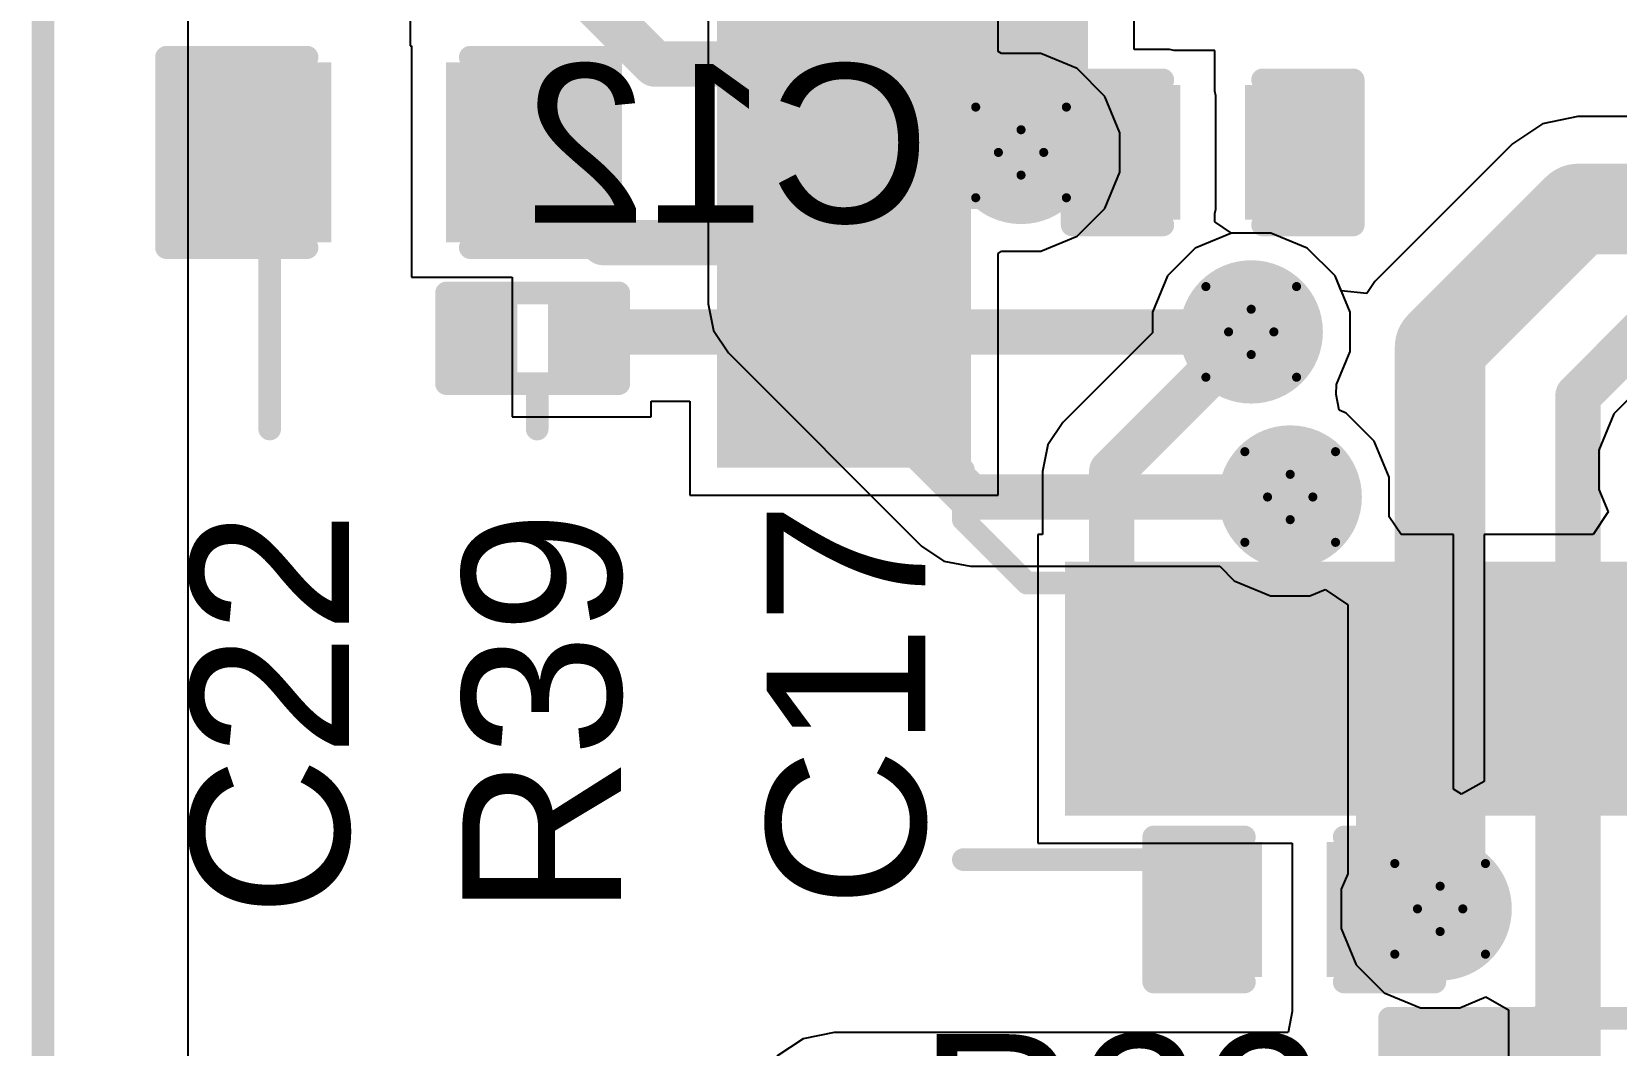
# Model space of a CAD drawing. Header units: inches. Extents: x -0.8 to 12, y -0.1 to 3.7.
# Drawn here: x -0.0025 to 0.347, y 0.318 to 0.5416 of the extents above; entities that cross this region are included whole.
import ezdxf

# ---------------------------------------------------------------- set-up
doc = ezdxf.new("R2010")
doc.units = ezdxf.units.IN
doc.header["$MEASUREMENT"] = 0
for name, color, linetype in [('Board Outline', 216, 'Continuous'), ('Bottom Layer', 5, 'Continuous'), ('Bottom Overlay', 54, 'Continuous'), ('Bottom Paste', 16, 'Continuous'), ('Bottom Solder', 6, 'Continuous'), ('Drill Drawing', 1, 'Continuous'), ('Top Layer', 1, 'Continuous'), ('Top Overlay', 2, 'Continuous'), ('Top Paste', 8, 'Continuous'), ('Top Solder', 216, 'Continuous'), ('Via Holes', 16, 'Continuous')]:
    doc.layers.add(name, color=color, linetype=linetype)
doc.styles.add('Arial', font='', dxfattribs={"height": 0.2})
doc.styles.get('Arial').set_extended_font_data('Arial')

# ---------------------------------------------------------------- blocks, each defined once
blk = doc.blocks.new('48_LQFP__7X7___9')
at = {"layer": 'Top Layer'}
for points in [[(0.19134, -0.00354), (0.19134, -0.01614), (0.14331, -0.01614), (0.14331, -0.00354)], [(0.19134, -0.02323), (0.19134, -0.03583), (0.14331, -0.03583), (0.14331, -0.02323)], [(0.19134, -0.04291), (0.19134, -0.05551), (0.14331, -0.05551), (0.14331, -0.04291)], [(0.19134, -0.0626), (0.19134, -0.0752), (0.14331, -0.0752), (0.14331, -0.0626)], [(0.19134, -0.08228), (0.19134, -0.09488), (0.14331, -0.09488), (0.14331, -0.08228)], [(0.19134, -0.10197), (0.19134, -0.11457), (0.14331, -0.11457), (0.14331, -0.10197)], [(0.03583, -0.14331), (0.03583, -0.19134), (0.02323, -0.19134), (0.02323, -0.14331)], [(0.05551, -0.14331), (0.05551, -0.19134), (0.04291, -0.19134), (0.04291, -0.14331)], [(0.0752, -0.14331), (0.0752, -0.19134), (0.0626, -0.19134), (0.0626, -0.14331)], [(0.09488, -0.14331), (0.09488, -0.19134), (0.08228, -0.19134), (0.08228, -0.14331)], [(0.11457, -0.14331), (0.11457, -0.19134), (0.10197, -0.19134), (0.10197, -0.14331)]]:
    blk.add_hatch(color=1, dxfattribs=at).paths.add_polyline_path(points)
at = {"layer": 'Top Paste'}
for points in [[(0.19134, -0.00354), (0.19134, -0.01614), (0.14331, -0.01614), (0.14331, -0.00354)], [(0.19134, -0.02323), (0.19134, -0.03583), (0.14331, -0.03583), (0.14331, -0.02323)], [(0.19134, -0.04291), (0.19134, -0.05551), (0.14331, -0.05551), (0.14331, -0.04291)], [(0.19134, -0.0626), (0.19134, -0.0752), (0.14331, -0.0752), (0.14331, -0.0626)], [(0.19134, -0.08228), (0.19134, -0.09488), (0.14331, -0.09488), (0.14331, -0.08228)], [(0.19134, -0.10197), (0.19134, -0.11457), (0.14331, -0.11457), (0.14331, -0.10197)], [(0.03583, -0.14331), (0.03583, -0.19134), (0.02323, -0.19134), (0.02323, -0.14331)], [(0.05551, -0.14331), (0.05551, -0.19134), (0.04291, -0.19134), (0.04291, -0.14331)], [(0.0752, -0.14331), (0.0752, -0.19134), (0.0626, -0.19134), (0.0626, -0.14331)], [(0.09488, -0.14331), (0.09488, -0.19134), (0.08228, -0.19134), (0.08228, -0.14331)], [(0.11457, -0.14331), (0.11457, -0.19134), (0.10197, -0.19134), (0.10197, -0.14331)]]:
    blk.add_hatch(color=8, dxfattribs=at).paths.add_polyline_path(points)
at = {"layer": 'Top Solder'}
for points in [[(0.19534, 0.02014), (0.19534, -0.00046), (0.13931, -0.00046), (0.13931, 0.02014)], [(0.19534, 0.00046), (0.19534, -0.02014), (0.13931, -0.02014), (0.13931, 0.00046)], [(0.19534, -0.01923), (0.19534, -0.03983), (0.13931, -0.03983), (0.13931, -0.01923)], [(0.19534, -0.03891), (0.19534, -0.05951), (0.13931, -0.05951), (0.13931, -0.03891)], [(0.19534, -0.0586), (0.19534, -0.0792), (0.13931, -0.0792), (0.13931, -0.0586)], [(0.19534, -0.07828), (0.19534, -0.09888), (0.13931, -0.09888), (0.13931, -0.07828)], [(0.19534, -0.09797), (0.19534, -0.11857), (0.13931, -0.11857), (0.13931, -0.09797)], [(0.03983, -0.13931), (0.03983, -0.19534), (0.01923, -0.19534), (0.01923, -0.13931)], [(0.05951, -0.13931), (0.05951, -0.19534), (0.03891, -0.19534), (0.03891, -0.13931)], [(0.0792, -0.13931), (0.0792, -0.19534), (0.0586, -0.19534), (0.0586, -0.13931)], [(0.09888, -0.13931), (0.09888, -0.19534), (0.07828, -0.19534), (0.07828, -0.13931)], [(0.11857, -0.13931), (0.11857, -0.19534), (0.09797, -0.19534), (0.09797, -0.13931)]]:
    blk.add_hatch(color=216, dxfattribs=at).paths.add_polyline_path(points)
at = {"layer": 'Top Overlay'}
for points in [[(0.144, -0.127, 0.005, 0.005, 0), (0.144, -0.119, 0.005, 0.005, 0)], [(0.13, -0.141, 0.005, 0.005, 0), (0.144, -0.127, 0.005, 0.005, 0)], [(0.13, -0.141, 0.005, 0.005, 0), (0.119, -0.141, 0.005, 0.005, 0)]]:
    blk.add_lwpolyline(points, format="xyseb", dxfattribs=at)
for points in [[(0.14275, -0.119, 0.0025, 0.0025, 1), (0.14525, -0.119, 0.0025, 0.0025, 1)], [(0.14275, -0.127, 0.0025, 0.0025, 1), (0.14525, -0.127, 0.0025, 0.0025, 1)], [(0.14275, -0.127, 0.0025, 0.0025, 1), (0.14525, -0.127, 0.0025, 0.0025, 1)], [(0.11775, -0.141, 0.0025, 0.0025, 1), (0.12025, -0.141, 0.0025, 0.0025, 1)], [(0.12875, -0.141, 0.0025, 0.0025, 1), (0.13125, -0.141, 0.0025, 0.0025, 1)], [(0.12875, -0.141, 0.0025, 0.0025, 1), (0.13125, -0.141, 0.0025, 0.0025, 1)]]:
    blk.add_lwpolyline(points, format="xyseb", close=True, dxfattribs=at)
blk = doc.blocks.new('RES_0201_21')
at = {"layer": 'Top Layer'}
for points in [[(-0.01614, 0.00728), (-0.00551, 0.00728), (-0.00551, -0.00728), (-0.01614, -0.00728)], [(0.00551, 0.00728), (0.01614, 0.00728), (0.01614, -0.00728), (0.00551, -0.00728)]]:
    blk.add_hatch(color=1, dxfattribs=at).paths.add_polyline_path(points)
at = {"layer": 'Top Paste'}
for points in [[(-0.01614, 0.00728), (-0.00551, 0.00728), (-0.00551, -0.00728), (-0.01614, -0.00728)], [(0.00551, 0.00728), (0.01614, 0.00728), (0.01614, -0.00728), (0.00551, -0.00728)]]:
    blk.add_hatch(color=8, dxfattribs=at).paths.add_polyline_path(points)
at = {"layer": 'Top Solder'}
for points in [[(-0.01831, 0.00945), (-0.00335, 0.00945), (-0.00335, -0.00945), (-0.01831, -0.00945)], [(0.00335, 0.00945), (0.01831, 0.00945), (0.01831, -0.00945), (0.00335, -0.00945)]]:
    blk.add_hatch(color=216, dxfattribs=at).paths.add_polyline_path(points)
at = {"layer": 'Top Overlay'}
for points in [[(0.019, 0.01, 0.005, 0.005, 0), (-0.019, 0.01, 0.005, 0.005, 0)], [(-0.019, 0.01, 0.005, 0.005, 0), (-0.019, -0.01, 0.005, 0.005, 0)], [(0.019, 0.01, 0.005, 0.005, 0), (0.019, -0.01, 0.005, 0.005, 0)], [(0.019, -0.01, 0.005, 0.005, 0), (-0.019, -0.01, 0.005, 0.005, 0)]]:
    blk.add_lwpolyline(points, format="xyseb", dxfattribs=at)
for points in [[(-0.02025, 0.01, 0.0025, 0.0025, 1), (-0.01775, 0.01, 0.0025, 0.0025, 1)], [(-0.02025, 0.01, 0.0025, 0.0025, 1), (-0.01775, 0.01, 0.0025, 0.0025, 1)], [(0.01775, 0.01, 0.0025, 0.0025, 1), (0.02025, 0.01, 0.0025, 0.0025, 1)], [(0.01775, 0.01, 0.0025, 0.0025, 1), (0.02025, 0.01, 0.0025, 0.0025, 1)], [(-0.02025, -0.01, 0.0025, 0.0025, 1), (-0.01775, -0.01, 0.0025, 0.0025, 1)], [(-0.02025, -0.01, 0.0025, 0.0025, 1), (-0.01775, -0.01, 0.0025, 0.0025, 1)], [(0.01775, -0.01, 0.0025, 0.0025, 1), (0.02025, -0.01, 0.0025, 0.0025, 1)], [(0.01775, -0.01, 0.0025, 0.0025, 1), (0.02025, -0.01, 0.0025, 0.0025, 1)]]:
    blk.add_lwpolyline(points, format="xyseb", close=True, dxfattribs=at)
blk = doc.blocks.new('RES_0603_25')
at = {"layer": 'Top Layer'}
for points in [[(-0.015, 0.0175), (-0.015, -0.0175), (-0.045, -0.0175), (-0.045, 0.0175)], [(0.045, 0.0175), (0.045, -0.0175), (0.015, -0.0175), (0.015, 0.0175)]]:
    blk.add_hatch(color=1, dxfattribs=at).paths.add_polyline_path(points)
at = {"layer": 'Top Paste'}
for points in [[(-0.015, 0.0175), (-0.015, -0.0175), (-0.045, -0.0175), (-0.045, 0.0175)], [(0.045, 0.0175), (0.045, -0.0175), (0.015, -0.0175), (0.015, 0.0175)]]:
    blk.add_hatch(color=8, dxfattribs=at).paths.add_polyline_path(points)
at = {"layer": 'Top Solder'}
for points in [[(-0.011, 0.0215), (-0.011, -0.0215), (-0.049, -0.0215), (-0.049, 0.0215)], [(0.049, 0.0215), (0.049, -0.0215), (0.011, -0.0215), (0.011, 0.0215)]]:
    blk.add_hatch(color=216, dxfattribs=at).paths.add_polyline_path(points)
at = {"layer": 'Top Overlay'}
for points in [[(-0.048, 0.021, 0.005, 0.005, 0), (0.048, 0.021, 0.005, 0.005, 0)], [(-0.048, -0.021, 0.005, 0.005, 0), (-0.048, 0.021, 0.005, 0.005, 0)], [(0.048, -0.021, 0.005, 0.005, 0), (0.048, 0.021, 0.005, 0.005, 0)], [(-0.048, -0.021, 0.005, 0.005, 0), (0.048, -0.021, 0.005, 0.005, 0)]]:
    blk.add_lwpolyline(points, format="xyseb", dxfattribs=at)
for points in [[(-0.04925, 0.021, 0.0025, 0.0025, 1), (-0.04675, 0.021, 0.0025, 0.0025, 1)], [(-0.04925, 0.021, 0.0025, 0.0025, 1), (-0.04675, 0.021, 0.0025, 0.0025, 1)], [(0.04675, 0.021, 0.0025, 0.0025, 1), (0.04925, 0.021, 0.0025, 0.0025, 1)], [(0.04675, 0.021, 0.0025, 0.0025, 1), (0.04925, 0.021, 0.0025, 0.0025, 1)], [(-0.04925, -0.021, 0.0025, 0.0025, 1), (-0.04675, -0.021, 0.0025, 0.0025, 1)], [(-0.04925, -0.021, 0.0025, 0.0025, 1), (-0.04675, -0.021, 0.0025, 0.0025, 1)], [(0.04675, -0.021, 0.0025, 0.0025, 1), (0.04925, -0.021, 0.0025, 0.0025, 1)], [(0.04675, -0.021, 0.0025, 0.0025, 1), (0.04925, -0.021, 0.0025, 0.0025, 1)]]:
    blk.add_lwpolyline(points, format="xyseb", close=True, dxfattribs=at)
blk = doc.blocks.new('CAP_0603_63')
at = {"layer": 'Top Layer'}
for points in [[(-0.015, 0.0175), (-0.015, -0.0175), (-0.045, -0.0175), (-0.045, 0.0175)], [(0.045, 0.0175), (0.045, -0.0175), (0.015, -0.0175), (0.015, 0.0175)]]:
    blk.add_hatch(color=1, dxfattribs=at).paths.add_polyline_path(points)
at = {"layer": 'Top Paste'}
for points in [[(-0.015, 0.0175), (-0.015, -0.0175), (-0.045, -0.0175), (-0.045, 0.0175)], [(0.045, 0.0175), (0.045, -0.0175), (0.015, -0.0175), (0.015, 0.0175)]]:
    blk.add_hatch(color=8, dxfattribs=at).paths.add_polyline_path(points)
at = {"layer": 'Top Solder'}
for points in [[(-0.01264, 0.01986), (-0.01264, -0.01986), (-0.04736, -0.01986), (-0.04736, 0.01986)], [(0.04736, 0.01986), (0.04736, -0.01986), (0.01264, -0.01986), (0.01264, 0.01986)]]:
    blk.add_hatch(color=216, dxfattribs=at).paths.add_polyline_path(points)
at = {"layer": 'Top Overlay'}
for points in [[(-0.049, -0.021, 0.005, 0.005, 0), (-0.049, 0.021, 0.005, 0.005, 0)], [(-0.049, 0.021, 0.005, 0.005, 0), (-0.018, 0.021, 0.005, 0.005, 0)], [(0.018, 0.021, 0.005, 0.005, 0), (0.049, 0.021, 0.005, 0.005, 0)], [(0.049, -0.021, 0.005, 0.005, 0), (0.049, 0.021, 0.005, 0.005, 0)], [(-0.049, -0.021, 0.005, 0.005, 0), (-0.018, -0.021, 0.005, 0.005, 0)], [(0.018, -0.021, 0.005, 0.005, 0), (0.049, -0.021, 0.005, 0.005, 0)]]:
    blk.add_lwpolyline(points, format="xyseb", dxfattribs=at)
for points in [[(-0.05025, 0.021, 0.0025, 0.0025, 1), (-0.04775, 0.021, 0.0025, 0.0025, 1)], [(-0.05025, 0.021, 0.0025, 0.0025, 1), (-0.04775, 0.021, 0.0025, 0.0025, 1)], [(-0.01925, 0.021, 0.0025, 0.0025, 1), (-0.01675, 0.021, 0.0025, 0.0025, 1)], [(0.01675, 0.021, 0.0025, 0.0025, 1), (0.01925, 0.021, 0.0025, 0.0025, 1)], [(0.04775, 0.021, 0.0025, 0.0025, 1), (0.05025, 0.021, 0.0025, 0.0025, 1)], [(0.04775, 0.021, 0.0025, 0.0025, 1), (0.05025, 0.021, 0.0025, 0.0025, 1)], [(-0.05025, -0.021, 0.0025, 0.0025, 1), (-0.04775, -0.021, 0.0025, 0.0025, 1)], [(-0.05025, -0.021, 0.0025, 0.0025, 1), (-0.04775, -0.021, 0.0025, 0.0025, 1)], [(-0.01925, -0.021, 0.0025, 0.0025, 1), (-0.01675, -0.021, 0.0025, 0.0025, 1)], [(0.01675, -0.021, 0.0025, 0.0025, 1), (0.01925, -0.021, 0.0025, 0.0025, 1)], [(0.04775, -0.021, 0.0025, 0.0025, 1), (0.05025, -0.021, 0.0025, 0.0025, 1)], [(0.04775, -0.021, 0.0025, 0.0025, 1), (0.05025, -0.021, 0.0025, 0.0025, 1)]]:
    blk.add_lwpolyline(points, format="xyseb", close=True, dxfattribs=at)
blk = doc.blocks.new('CAP_0402_67')
at = {"layer": 'Top Layer'}
for points in [[(-0.0275, -0.0125), (-0.0275, 0.0125), (-0.0095, 0.0125), (-0.0095, -0.0125)], [(0.0095, -0.0125), (0.0095, 0.0125), (0.0275, 0.0125), (0.0275, -0.0125)]]:
    blk.add_hatch(color=1, dxfattribs=at).paths.add_polyline_path(points)
at = {"layer": 'Top Paste'}
for points in [[(-0.0275, -0.0125), (-0.0275, 0.0125), (-0.0095, 0.0125), (-0.0095, -0.0125)], [(0.0095, -0.0125), (0.0095, 0.0125), (0.0275, 0.0125), (0.0275, -0.0125)]]:
    blk.add_hatch(color=8, dxfattribs=at).paths.add_polyline_path(points)
at = {"layer": 'Top Solder'}
for points in [[(-0.02986, -0.01486), (-0.02986, 0.01486), (-0.00714, 0.01486), (-0.00714, -0.01486)], [(0.00714, -0.01486), (0.00714, 0.01486), (0.02986, 0.01486), (0.02986, -0.01486)]]:
    blk.add_hatch(color=216, dxfattribs=at).paths.add_polyline_path(points)
at = {"layer": 'Top Overlay'}
for points in [[(-0.031, 0.016, 0.005, 0.005, 0), (-0.011, 0.016, 0.005, 0.005, 0)], [(-0.031, -0.016, 0.005, 0.005, 0), (-0.031, 0.016, 0.005, 0.005, 0)], [(0.011, 0.016, 0.005, 0.005, 0), (0.031, 0.016, 0.005, 0.005, 0)], [(0.031, -0.016, 0.005, 0.005, 0), (0.031, 0.016, 0.005, 0.005, 0)], [(-0.031, -0.016, 0.005, 0.005, 0), (-0.011, -0.016, 0.005, 0.005, 0)], [(0.011, -0.016, 0.005, 0.005, 0), (0.031, -0.016, 0.005, 0.005, 0)]]:
    blk.add_lwpolyline(points, format="xyseb", dxfattribs=at)
for points in [[(-0.03225, 0.016, 0.0025, 0.0025, 1), (-0.02975, 0.016, 0.0025, 0.0025, 1)], [(-0.03225, 0.016, 0.0025, 0.0025, 1), (-0.02975, 0.016, 0.0025, 0.0025, 1)], [(-0.01225, 0.016, 0.0025, 0.0025, 1), (-0.00975, 0.016, 0.0025, 0.0025, 1)], [(0.00975, 0.016, 0.0025, 0.0025, 1), (0.01225, 0.016, 0.0025, 0.0025, 1)], [(0.02975, 0.016, 0.0025, 0.0025, 1), (0.03225, 0.016, 0.0025, 0.0025, 1)], [(0.02975, 0.016, 0.0025, 0.0025, 1), (0.03225, 0.016, 0.0025, 0.0025, 1)], [(-0.03225, -0.016, 0.0025, 0.0025, 1), (-0.02975, -0.016, 0.0025, 0.0025, 1)], [(-0.03225, -0.016, 0.0025, 0.0025, 1), (-0.02975, -0.016, 0.0025, 0.0025, 1)], [(-0.01225, -0.016, 0.0025, 0.0025, 1), (-0.00975, -0.016, 0.0025, 0.0025, 1)], [(0.00975, -0.016, 0.0025, 0.0025, 1), (0.01225, -0.016, 0.0025, 0.0025, 1)], [(0.02975, -0.016, 0.0025, 0.0025, 1), (0.03225, -0.016, 0.0025, 0.0025, 1)], [(0.02975, -0.016, 0.0025, 0.0025, 1), (0.03225, -0.016, 0.0025, 0.0025, 1)]]:
    blk.add_lwpolyline(points, format="xyseb", close=True, dxfattribs=at)
blk = doc.blocks.new('CAP_0402_B_72')
at = {"layer": 'Bottom Layer'}
for points in [[(-0.0095, 0.0125), (-0.0095, -0.0125), (-0.0275, -0.0125), (-0.0275, 0.0125)], [(0.0275, 0.0125), (0.0275, -0.0125), (0.0095, -0.0125), (0.0095, 0.0125)]]:
    blk.add_hatch(color=5, dxfattribs=at).paths.add_polyline_path(points)
at = {"layer": 'Bottom Paste'}
for points in [[(-0.0095, 0.0125), (-0.0095, -0.0125), (-0.0275, -0.0125), (-0.0275, 0.0125)], [(0.0275, 0.0125), (0.0275, -0.0125), (0.0095, -0.0125), (0.0095, 0.0125)]]:
    blk.add_hatch(color=16, dxfattribs=at).paths.add_polyline_path(points)
at = {"layer": 'Bottom Solder'}
for points in [[(-0.00714, 0.01486), (-0.00714, -0.01486), (-0.02986, -0.01486), (-0.02986, 0.01486)], [(0.02986, 0.01486), (0.02986, -0.01486), (0.00714, -0.01486), (0.00714, 0.01486)]]:
    blk.add_hatch(color=6, dxfattribs=at).paths.add_polyline_path(points)
at = {"layer": 'Bottom Overlay'}
for points in [[(-0.011, 0.016, 0.005, 0.005, 0), (-0.031, 0.016, 0.005, 0.005, 0)], [(-0.031, 0.016, 0.005, 0.005, 0), (-0.031, -0.016, 0.005, 0.005, 0)], [(0.031, 0.016, 0.005, 0.005, 0), (0.011, 0.016, 0.005, 0.005, 0)], [(0.031, 0.016, 0.005, 0.005, 0), (0.031, -0.016, 0.005, 0.005, 0)], [(-0.011, -0.016, 0.005, 0.005, 0), (-0.031, -0.016, 0.005, 0.005, 0)], [(0.031, -0.016, 0.005, 0.005, 0), (0.011, -0.016, 0.005, 0.005, 0)]]:
    blk.add_lwpolyline(points, format="xyseb", dxfattribs=at)
for points in [[(-0.03225, 0.016, 0.0025, 0.0025, 1), (-0.02975, 0.016, 0.0025, 0.0025, 1)], [(-0.03225, 0.016, 0.0025, 0.0025, 1), (-0.02975, 0.016, 0.0025, 0.0025, 1)], [(-0.01225, 0.016, 0.0025, 0.0025, 1), (-0.00975, 0.016, 0.0025, 0.0025, 1)], [(0.00975, 0.016, 0.0025, 0.0025, 1), (0.01225, 0.016, 0.0025, 0.0025, 1)], [(0.02975, 0.016, 0.0025, 0.0025, 1), (0.03225, 0.016, 0.0025, 0.0025, 1)], [(0.02975, 0.016, 0.0025, 0.0025, 1), (0.03225, 0.016, 0.0025, 0.0025, 1)], [(-0.03225, -0.016, 0.0025, 0.0025, 1), (-0.02975, -0.016, 0.0025, 0.0025, 1)], [(-0.03225, -0.016, 0.0025, 0.0025, 1), (-0.02975, -0.016, 0.0025, 0.0025, 1)], [(-0.01225, -0.016, 0.0025, 0.0025, 1), (-0.00975, -0.016, 0.0025, 0.0025, 1)], [(0.00975, -0.016, 0.0025, 0.0025, 1), (0.01225, -0.016, 0.0025, 0.0025, 1)], [(0.02975, -0.016, 0.0025, 0.0025, 1), (0.03225, -0.016, 0.0025, 0.0025, 1)], [(0.02975, -0.016, 0.0025, 0.0025, 1), (0.03225, -0.016, 0.0025, 0.0025, 1)]]:
    blk.add_lwpolyline(points, format="xyseb", close=True, dxfattribs=at)

msp = doc.modelspace()

# ---------------------------------------------------------------- hatches: boundary and pattern name
at = {"layer": 'Bottom Layer'}
for points in [[(0.204, 0.50251), (0.2305, 0.50251), (0.2305, 0.702), (0.204, 0.702)], [(0.204, 0.50251), (0.2485, 0.50251), (0.2485, 0.52751), (0.204, 0.52751)], [(0.21573, 0.50251), (0.2485, 0.50251), (0.2485, 0.52751), (0.21573, 0.52751)]]:
    msp.add_hatch(color=5, dxfattribs=at).paths.add_polyline_path(points)
h = msp.add_hatch(color=5, dxfattribs=at)
edge = h.paths.add_edge_path()
edge.add_arc((0.21573, 0.51501), 0.01181, 0, 360)
h = msp.add_hatch(color=5, dxfattribs=at)
edge = h.paths.add_edge_path()
edge.add_arc((0.2665, 0.47542), 0.01181, 0, 360)
h = msp.add_hatch(color=5, dxfattribs=at)
edge = h.paths.add_edge_path()
edge.add_arc((0.2751, 0.439), 0.01181, 0, 360)
h = msp.add_hatch(color=5, dxfattribs=at)
edge = h.paths.add_edge_path()
edge.add_arc((0.30817, 0.34815), 0.01181, 0, 360)
at = {"layer": 'Bottom Solder'}
h = msp.add_hatch(color=6, dxfattribs=at)
edge = h.paths.add_edge_path()
edge.add_arc((0.21573, 0.51501), 0.01581, 0, 360)
h = msp.add_hatch(color=6, dxfattribs=at)
edge = h.paths.add_edge_path()
edge.add_arc((0.2665, 0.47542), 0.01581, 0, 360)
h = msp.add_hatch(color=6, dxfattribs=at)
edge = h.paths.add_edge_path()
edge.add_arc((0.2751, 0.439), 0.01581, 0, 360)
h = msp.add_hatch(color=6, dxfattribs=at)
edge = h.paths.add_edge_path()
edge.add_arc((0.30817, 0.34815), 0.01581, 0, 360)
at = {"layer": 'Top Layer'}
h = msp.add_hatch(color=1, dxfattribs=at)
edge = h.paths.add_edge_path()
edge.add_arc((0.21573, 0.51501), 0.01181, 0, 360)
h = msp.add_hatch(color=1, dxfattribs=at)
edge = h.paths.add_edge_path()
edge.add_arc((0.2665, 0.47542), 0.01181, 0, 360)
h = msp.add_hatch(color=1, dxfattribs=at)
edge = h.paths.add_edge_path()
edge.add_arc((0.2751, 0.439), 0.01181, 0, 360)
h = msp.add_hatch(color=1, dxfattribs=at)
edge = h.paths.add_edge_path()
edge.add_arc((0.30817, 0.34815), 0.01181, 0, 360)
at = {"layer": 'Top Solder'}
h = msp.add_hatch(color=216, dxfattribs=at)
edge = h.paths.add_edge_path()
edge.add_arc((0.21573, 0.51501), 0.01581, 0, 360)
h = msp.add_hatch(color=216, dxfattribs=at)
edge = h.paths.add_edge_path()
edge.add_arc((0.2665, 0.47542), 0.01581, 0, 360)
h = msp.add_hatch(color=216, dxfattribs=at)
edge = h.paths.add_edge_path()
edge.add_arc((0.2751, 0.439), 0.01581, 0, 360)
h = msp.add_hatch(color=216, dxfattribs=at)
edge = h.paths.add_edge_path()
edge.add_arc((0.30817, 0.34815), 0.01581, 0, 360)
at = {"layer": 'Via Holes'}
h = msp.add_hatch(color=7, dxfattribs=at)
edge = h.paths.add_edge_path()
edge.add_arc((0.21573, 0.51501), 0.00591, 0, 360)
h = msp.add_hatch(color=7, dxfattribs=at)
edge = h.paths.add_edge_path()
edge.add_arc((0.2665, 0.47542), 0.00591, 0, 360)
h = msp.add_hatch(color=7, dxfattribs=at)
edge = h.paths.add_edge_path()
edge.add_arc((0.2751, 0.439), 0.00591, 0, 360)
h = msp.add_hatch(color=7, dxfattribs=at)
edge = h.paths.add_edge_path()
edge.add_arc((0.30817, 0.34815), 0.00591, 0, 360)

# ---------------------------------------------------------------- linework, layer by layer
at = {"layer": 'Board Outline'}
msp.add_lwpolyline([(0, 0, 0.005, 0.005, 0), (0, 1.95441, 0.005, 0.005, 0)], format="xyseb", dxfattribs=at)
msp.add_lwpolyline([(0, 0, 0.005, 0.005, 0), (0, 1.95441, 0.005, 0.005, 0)], format="xyseb", dxfattribs=at)
at = {"layer": 'Bottom Layer'}
for p, q in [((0.032, 0.0439), (0.032, 1.909)), ((0.14671, 0.82145), (0.14671, 0.48158)), ((0.2407, 0.5377), (0.2407, 0.57131)), ((0.2485, 0.5377), (0.2407, 0.5377)), ((0.24948, 0.53751), (0.2485, 0.5377)), ((0.2585, 0.53751), (0.24948, 0.53751)), ((0.2585, 0.52849), (0.2585, 0.53751)), ((0.2587, 0.52751), (0.2585, 0.52849)), ((0.2587, 0.50251), (0.2587, 0.52751)), ((0.33076, 0.52135), (0.32415, 0.51693)), ((0.33857, 0.5229), (0.33076, 0.52135)), ((0.52649, 0.5229), (0.33857, 0.5229)), ((0.32415, 0.51693), (0.29375, 0.48653)), ((0.32415, 0.51693), (0.32415, 0.51693)), ((0.2585, 0.50152), (0.2587, 0.50251)), ((0.2585, 0.49968), (0.2585, 0.50152)), ((0.26216, 0.49723), (0.2585, 0.49968)), ((0.27084, 0.49723), (0.26216, 0.49723)), ((0.27885, 0.49391), (0.27084, 0.49723)), ((0.28499, 0.48778), (0.27885, 0.49391)), ((0.28636, 0.48447), (0.28499, 0.48778)), ((0.29375, 0.48653), (0.292, 0.48391)), ((0.292, 0.48391), (0.28636, 0.48447)), ((0.14671, 0.48158), (0.14787, 0.47573)), ((0.14787, 0.47573), (0.15119, 0.47077)), ((0.15119, 0.47077), (0.19377, 0.42819)), ((0.19377, 0.42819), (0.19873, 0.42487)), ((0.19873, 0.42487), (0.20458, 0.42371)), ((0.20458, 0.42371), (0.25955, 0.42371)), ((0.25955, 0.42371), (0.26275, 0.42051)), ((0.26275, 0.42051), (0.27076, 0.41719)), ((0.27076, 0.41719), (0.27944, 0.41719)), ((0.27944, 0.41719), (0.28278, 0.41857)), ((0.28278, 0.41857), (0.28778, 0.41523)), ((0.28778, 0.41523), (0.28778, 0.35591)), ((0.28778, 0.35591), (0.28636, 0.35249)), ((0.28636, 0.35249), (0.28636, 0.34381)), ((0.28636, 0.34381), (0.28968, 0.3358)), ((0.28968, 0.3358), (0.29582, 0.32966)), ((0.29582, 0.32966), (0.30383, 0.32634)), ((0.31251, 0.32634), (0.31827, 0.32873)), ((0.31827, 0.32873), (0.32327, 0.32587)), ((0.30383, 0.32634), (0.31251, 0.32634)), ((0.32327, 0.32587), (0.32327, 0.09967))]:
    msp.add_line(p, q, dxfattribs=at)
for points in [[(0.162, 0.48158, 0.01, 0.01, 0), (0.162, 0.837, 0.01, 0.01, 0)], [(0.188, 0.48815, 0.01, 0.01, 0), (0.188, 0.814, 0.01, 0.01, 0)], [(0.21573, 0.51501, 0.008, 0.008, 0), (0.2395, 0.51501, 0.008, 0.008, 0)], [(0.30817, 0.47211, 0.02, 0.02, 0), (0.33857, 0.50251, 0.02, 0.02, 0)], [(0.33857, 0.50251, 0.02, 0.02, 0), (0.52649, 0.50251, 0.02, 0.02, 0)], [(0.188, 0.48815, 0.01, 0.01, 0), (0.20072, 0.47542, 0.01, 0.01, 0)], [(0.162, 0.48158, 0.01, 0.01, 0), (0.20458, 0.439, 0.01, 0.01, 0)], [(0.33857, 0.46133, 0.01, 0.01, 0), (0.35723, 0.48, 0.01, 0.01, 0)], [(0.20072, 0.47542, 0.01, 0.01, 0), (0.2665, 0.47542, 0.01, 0.01, 0)], [(0.30817, 0.34815, 0.02, 0.02, 0), (0.30817, 0.47211, 0.02, 0.02, 0)], [(0.33857, 0.08356, 0.01, 0.01, 0), (0.33857, 0.46133, 0.01, 0.01, 0)], [(0.20458, 0.439, 0.01, 0.01, 0), (0.2751, 0.439, 0.01, 0.01, 0)], [(0.2751, 0.439, 0.01, 0.01, 0), (0.2765, 0.439, 0.01, 0.01, 0)]]:
    msp.add_lwpolyline(points, format="xyseb", dxfattribs=at)
for points in [[(0.21373, 0.51501, 0.004, 0.004, 1), (0.21773, 0.51501, 0.004, 0.004, 1)], [(0.2375, 0.51501, 0.004, 0.004, 1), (0.2415, 0.51501, 0.004, 0.004, 1)], [(0.33357, 0.50251, 0.01, 0.01, 1), (0.34357, 0.50251, 0.01, 0.01, 1)], [(0.33357, 0.50251, 0.01, 0.01, 1), (0.34357, 0.50251, 0.01, 0.01, 1)], [(0.1855, 0.48815, 0.005, 0.005, 1), (0.1905, 0.48815, 0.005, 0.005, 1)], [(0.1855, 0.48815, 0.005, 0.005, 1), (0.1905, 0.48815, 0.005, 0.005, 1)], [(0.1595, 0.48158, 0.005, 0.005, 1), (0.1645, 0.48158, 0.005, 0.005, 1)], [(0.1595, 0.48158, 0.005, 0.005, 1), (0.1645, 0.48158, 0.005, 0.005, 1)], [(0.19822, 0.47542, 0.005, 0.005, 1), (0.20322, 0.47542, 0.005, 0.005, 1)], [(0.19822, 0.47542, 0.005, 0.005, 1), (0.20322, 0.47542, 0.005, 0.005, 1)], [(0.264, 0.47542, 0.005, 0.005, 1), (0.269, 0.47542, 0.005, 0.005, 1)], [(0.30317, 0.47211, 0.01, 0.01, 1), (0.31317, 0.47211, 0.01, 0.01, 1)], [(0.30317, 0.47211, 0.01, 0.01, 1), (0.31317, 0.47211, 0.01, 0.01, 1)], [(0.33607, 0.46133, 0.005, 0.005, 1), (0.34107, 0.46133, 0.005, 0.005, 1)], [(0.33607, 0.46133, 0.005, 0.005, 1), (0.34107, 0.46133, 0.005, 0.005, 1)], [(0.20208, 0.439, 0.005, 0.005, 1), (0.20708, 0.439, 0.005, 0.005, 1)], [(0.20208, 0.439, 0.005, 0.005, 1), (0.20708, 0.439, 0.005, 0.005, 1)], [(0.2726, 0.439, 0.005, 0.005, 1), (0.2776, 0.439, 0.005, 0.005, 1)], [(0.2726, 0.439, 0.005, 0.005, 1), (0.2776, 0.439, 0.005, 0.005, 1)], [(0.274, 0.439, 0.005, 0.005, 1), (0.279, 0.439, 0.005, 0.005, 1)], [(0.30317, 0.34815, 0.01, 0.01, 1), (0.31317, 0.34815, 0.01, 0.01, 1)]]:
    msp.add_lwpolyline(points, format="xyseb", close=True, dxfattribs=at)
at = {"layer": 'Drill Drawing'}
for points in [[(0.20573, 0.52501, 0.002, 0.002, 0), (0.21573, 0.52001, 0.002, 0.002, 0)], [(0.20573, 0.52501, 0.002, 0.002, 0), (0.21073, 0.51501, 0.002, 0.002, 0)], [(0.21573, 0.52001, 0.002, 0.002, 0), (0.22573, 0.52501, 0.002, 0.002, 0)], [(0.22073, 0.51501, 0.002, 0.002, 0), (0.22573, 0.52501, 0.002, 0.002, 0)], [(0.20573, 0.50501, 0.002, 0.002, 0), (0.21073, 0.51501, 0.002, 0.002, 0)], [(0.22073, 0.51501, 0.002, 0.002, 0), (0.22573, 0.50501, 0.002, 0.002, 0)], [(0.20573, 0.50501, 0.002, 0.002, 0), (0.21573, 0.51001, 0.002, 0.002, 0)], [(0.21573, 0.51001, 0.002, 0.002, 0), (0.22573, 0.50501, 0.002, 0.002, 0)], [(0.2565, 0.48542, 0.002, 0.002, 0), (0.2665, 0.48042, 0.002, 0.002, 0)], [(0.2565, 0.48542, 0.002, 0.002, 0), (0.2615, 0.47542, 0.002, 0.002, 0)], [(0.2665, 0.48042, 0.002, 0.002, 0), (0.2765, 0.48542, 0.002, 0.002, 0)], [(0.2715, 0.47542, 0.002, 0.002, 0), (0.2765, 0.48542, 0.002, 0.002, 0)], [(0.2565, 0.46542, 0.002, 0.002, 0), (0.2615, 0.47542, 0.002, 0.002, 0)], [(0.2715, 0.47542, 0.002, 0.002, 0), (0.2765, 0.46542, 0.002, 0.002, 0)], [(0.2565, 0.46542, 0.002, 0.002, 0), (0.2665, 0.47042, 0.002, 0.002, 0)], [(0.2665, 0.47042, 0.002, 0.002, 0), (0.2765, 0.46542, 0.002, 0.002, 0)], [(0.2651, 0.449, 0.002, 0.002, 0), (0.2751, 0.444, 0.002, 0.002, 0)], [(0.2651, 0.449, 0.002, 0.002, 0), (0.2701, 0.439, 0.002, 0.002, 0)], [(0.2751, 0.444, 0.002, 0.002, 0), (0.2851, 0.449, 0.002, 0.002, 0)], [(0.2801, 0.439, 0.002, 0.002, 0), (0.2851, 0.449, 0.002, 0.002, 0)], [(0.2651, 0.429, 0.002, 0.002, 0), (0.2701, 0.439, 0.002, 0.002, 0)], [(0.2801, 0.439, 0.002, 0.002, 0), (0.2851, 0.429, 0.002, 0.002, 0)], [(0.2651, 0.429, 0.002, 0.002, 0), (0.2751, 0.434, 0.002, 0.002, 0)], [(0.2751, 0.434, 0.002, 0.002, 0), (0.2851, 0.429, 0.002, 0.002, 0)], [(0.29817, 0.35815, 0.002, 0.002, 0), (0.30817, 0.35315, 0.002, 0.002, 0)], [(0.29817, 0.35815, 0.002, 0.002, 0), (0.30317, 0.34815, 0.002, 0.002, 0)], [(0.30817, 0.35315, 0.002, 0.002, 0), (0.31817, 0.35815, 0.002, 0.002, 0)], [(0.31317, 0.34815, 0.002, 0.002, 0), (0.31817, 0.35815, 0.002, 0.002, 0)], [(0.29817, 0.33815, 0.002, 0.002, 0), (0.30317, 0.34815, 0.002, 0.002, 0)], [(0.31317, 0.34815, 0.002, 0.002, 0), (0.31817, 0.33815, 0.002, 0.002, 0)], [(0.29817, 0.33815, 0.002, 0.002, 0), (0.30817, 0.34315, 0.002, 0.002, 0)], [(0.30817, 0.34315, 0.002, 0.002, 0), (0.31817, 0.33815, 0.002, 0.002, 0)]]:
    msp.add_lwpolyline(points, format="xyseb", dxfattribs=at)
for points in [[(0.20523, 0.52501, 0.001, 0.001, 1), (0.20623, 0.52501, 0.001, 0.001, 1)], [(0.20523, 0.52501, 0.001, 0.001, 1), (0.20623, 0.52501, 0.001, 0.001, 1)], [(0.22523, 0.52501, 0.001, 0.001, 1), (0.22623, 0.52501, 0.001, 0.001, 1)], [(0.22523, 0.52501, 0.001, 0.001, 1), (0.22623, 0.52501, 0.001, 0.001, 1)], [(0.21523, 0.52001, 0.001, 0.001, 1), (0.21623, 0.52001, 0.001, 0.001, 1)], [(0.21523, 0.52001, 0.001, 0.001, 1), (0.21623, 0.52001, 0.001, 0.001, 1)], [(0.21023, 0.51501, 0.001, 0.001, 1), (0.21123, 0.51501, 0.001, 0.001, 1)], [(0.21023, 0.51501, 0.001, 0.001, 1), (0.21123, 0.51501, 0.001, 0.001, 1)], [(0.22023, 0.51501, 0.001, 0.001, 1), (0.22123, 0.51501, 0.001, 0.001, 1)], [(0.22023, 0.51501, 0.001, 0.001, 1), (0.22123, 0.51501, 0.001, 0.001, 1)], [(0.21523, 0.51001, 0.001, 0.001, 1), (0.21623, 0.51001, 0.001, 0.001, 1)], [(0.21523, 0.51001, 0.001, 0.001, 1), (0.21623, 0.51001, 0.001, 0.001, 1)], [(0.20523, 0.50501, 0.001, 0.001, 1), (0.20623, 0.50501, 0.001, 0.001, 1)], [(0.20523, 0.50501, 0.001, 0.001, 1), (0.20623, 0.50501, 0.001, 0.001, 1)], [(0.22523, 0.50501, 0.001, 0.001, 1), (0.22623, 0.50501, 0.001, 0.001, 1)], [(0.22523, 0.50501, 0.001, 0.001, 1), (0.22623, 0.50501, 0.001, 0.001, 1)], [(0.256, 0.48542, 0.001, 0.001, 1), (0.257, 0.48542, 0.001, 0.001, 1)], [(0.256, 0.48542, 0.001, 0.001, 1), (0.257, 0.48542, 0.001, 0.001, 1)], [(0.276, 0.48542, 0.001, 0.001, 1), (0.277, 0.48542, 0.001, 0.001, 1)], [(0.276, 0.48542, 0.001, 0.001, 1), (0.277, 0.48542, 0.001, 0.001, 1)], [(0.266, 0.48042, 0.001, 0.001, 1), (0.267, 0.48042, 0.001, 0.001, 1)], [(0.266, 0.48042, 0.001, 0.001, 1), (0.267, 0.48042, 0.001, 0.001, 1)], [(0.261, 0.47542, 0.001, 0.001, 1), (0.262, 0.47542, 0.001, 0.001, 1)], [(0.261, 0.47542, 0.001, 0.001, 1), (0.262, 0.47542, 0.001, 0.001, 1)], [(0.271, 0.47542, 0.001, 0.001, 1), (0.272, 0.47542, 0.001, 0.001, 1)], [(0.271, 0.47542, 0.001, 0.001, 1), (0.272, 0.47542, 0.001, 0.001, 1)], [(0.266, 0.47042, 0.001, 0.001, 1), (0.267, 0.47042, 0.001, 0.001, 1)], [(0.266, 0.47042, 0.001, 0.001, 1), (0.267, 0.47042, 0.001, 0.001, 1)], [(0.256, 0.46542, 0.001, 0.001, 1), (0.257, 0.46542, 0.001, 0.001, 1)], [(0.256, 0.46542, 0.001, 0.001, 1), (0.257, 0.46542, 0.001, 0.001, 1)], [(0.276, 0.46542, 0.001, 0.001, 1), (0.277, 0.46542, 0.001, 0.001, 1)], [(0.276, 0.46542, 0.001, 0.001, 1), (0.277, 0.46542, 0.001, 0.001, 1)], [(0.2646, 0.449, 0.001, 0.001, 1), (0.2656, 0.449, 0.001, 0.001, 1)], [(0.2646, 0.449, 0.001, 0.001, 1), (0.2656, 0.449, 0.001, 0.001, 1)], [(0.2846, 0.449, 0.001, 0.001, 1), (0.2856, 0.449, 0.001, 0.001, 1)], [(0.2846, 0.449, 0.001, 0.001, 1), (0.2856, 0.449, 0.001, 0.001, 1)], [(0.2746, 0.444, 0.001, 0.001, 1), (0.2756, 0.444, 0.001, 0.001, 1)], [(0.2746, 0.444, 0.001, 0.001, 1), (0.2756, 0.444, 0.001, 0.001, 1)], [(0.2696, 0.439, 0.001, 0.001, 1), (0.2706, 0.439, 0.001, 0.001, 1)], [(0.2696, 0.439, 0.001, 0.001, 1), (0.2706, 0.439, 0.001, 0.001, 1)], [(0.2796, 0.439, 0.001, 0.001, 1), (0.2806, 0.439, 0.001, 0.001, 1)], [(0.2796, 0.439, 0.001, 0.001, 1), (0.2806, 0.439, 0.001, 0.001, 1)], [(0.2746, 0.434, 0.001, 0.001, 1), (0.2756, 0.434, 0.001, 0.001, 1)], [(0.2746, 0.434, 0.001, 0.001, 1), (0.2756, 0.434, 0.001, 0.001, 1)], [(0.2646, 0.429, 0.001, 0.001, 1), (0.2656, 0.429, 0.001, 0.001, 1)], [(0.2646, 0.429, 0.001, 0.001, 1), (0.2656, 0.429, 0.001, 0.001, 1)], [(0.2846, 0.429, 0.001, 0.001, 1), (0.2856, 0.429, 0.001, 0.001, 1)], [(0.2846, 0.429, 0.001, 0.001, 1), (0.2856, 0.429, 0.001, 0.001, 1)], [(0.29767, 0.35815, 0.001, 0.001, 1), (0.29867, 0.35815, 0.001, 0.001, 1)], [(0.29767, 0.35815, 0.001, 0.001, 1), (0.29867, 0.35815, 0.001, 0.001, 1)], [(0.31767, 0.35815, 0.001, 0.001, 1), (0.31867, 0.35815, 0.001, 0.001, 1)], [(0.31767, 0.35815, 0.001, 0.001, 1), (0.31867, 0.35815, 0.001, 0.001, 1)], [(0.30767, 0.35315, 0.001, 0.001, 1), (0.30867, 0.35315, 0.001, 0.001, 1)], [(0.30767, 0.35315, 0.001, 0.001, 1), (0.30867, 0.35315, 0.001, 0.001, 1)], [(0.30267, 0.34815, 0.001, 0.001, 1), (0.30367, 0.34815, 0.001, 0.001, 1)], [(0.30267, 0.34815, 0.001, 0.001, 1), (0.30367, 0.34815, 0.001, 0.001, 1)], [(0.31267, 0.34815, 0.001, 0.001, 1), (0.31367, 0.34815, 0.001, 0.001, 1)], [(0.31267, 0.34815, 0.001, 0.001, 1), (0.31367, 0.34815, 0.001, 0.001, 1)], [(0.30767, 0.34315, 0.001, 0.001, 1), (0.30867, 0.34315, 0.001, 0.001, 1)], [(0.30767, 0.34315, 0.001, 0.001, 1), (0.30867, 0.34315, 0.001, 0.001, 1)], [(0.29767, 0.33815, 0.001, 0.001, 1), (0.29867, 0.33815, 0.001, 0.001, 1)], [(0.29767, 0.33815, 0.001, 0.001, 1), (0.29867, 0.33815, 0.001, 0.001, 1)], [(0.31767, 0.33815, 0.001, 0.001, 1), (0.31867, 0.33815, 0.001, 0.001, 1)], [(0.31767, 0.33815, 0.001, 0.001, 1), (0.31867, 0.33815, 0.001, 0.001, 1)]]:
    msp.add_lwpolyline(points, format="xyseb", close=True, dxfattribs=at)
at = {"layer": 'Top Layer'}
for p, q in [((0.032, 0.04583), (0.032, 1.909)), ((0.081, 0.59351), (0.081, 0.53851)), ((0.21069, 0.53729), (0.21069, 0.55078)), ((0.081, 0.53851), (0.08124, 0.53851)), ((0.08124, 0.53851), (0.08124, 0.48751)), ((0.21139, 0.53682), (0.21069, 0.53729)), ((0.22007, 0.53682), (0.21139, 0.53682)), ((0.22809, 0.5335), (0.22007, 0.53682)), ((0.23422, 0.52736), (0.22809, 0.5335)), ((0.23754, 0.51934), (0.23422, 0.52736)), ((0.23754, 0.51067), (0.23754, 0.51934)), ((0.23422, 0.50265), (0.23754, 0.51067)), ((0.22809, 0.49652), (0.23422, 0.50265)), ((0.22007, 0.4932), (0.22809, 0.49652)), ((0.26216, 0.49723), (0.25415, 0.49391)), ((0.27084, 0.49723), (0.26216, 0.49723)), ((0.27885, 0.49391), (0.27084, 0.49723)), ((0.21069, 0.49273), (0.21139, 0.4932)), ((0.21139, 0.4932), (0.22007, 0.4932)), ((0.25415, 0.49391), (0.24801, 0.48778)), ((0.28499, 0.48778), (0.27885, 0.49391)), ((0.21069, 0.45912), (0.21069, 0.49273)), ((0.08124, 0.48751), (0.10351, 0.48751)), ((0.10351, 0.48751), (0.10351, 0.45672)), ((0.24801, 0.48778), (0.24469, 0.47976)), ((0.28831, 0.47976), (0.28499, 0.48778)), ((0.24469, 0.47976), (0.24469, 0.47524)), ((0.28831, 0.47109), (0.28831, 0.47976)), ((0.24469, 0.47524), (0.22492, 0.45547)), ((0.28529, 0.4638), (0.28831, 0.47109)), ((0.28523, 0.46162), (0.28529, 0.4638)), ((0.28593, 0.45812), (0.28523, 0.46162)), ((0.35265, 0.46349), (0.34651, 0.45735)), ((0.13414, 0.45672), (0.13414, 0.46013)), ((0.13414, 0.46013), (0.14266, 0.46013)), ((0.14266, 0.46013), (0.14266, 0.43944)), ((0.21069, 0.43944), (0.21069, 0.45912)), ((0.28746, 0.45749), (0.28593, 0.45812)), ((0.10351, 0.45672), (0.13414, 0.45672)), ((0.22492, 0.45547), (0.2216, 0.45051)), ((0.29359, 0.45135), (0.28746, 0.45749)), ((0.34651, 0.45735), (0.34319, 0.44934)), ((0.29691, 0.44334), (0.29359, 0.45135)), ((0.2216, 0.45051), (0.22044, 0.44466)), ((0.34319, 0.44934), (0.34319, 0.44066)), ((0.22044, 0.44466), (0.22044, 0.4307)), ((0.29691, 0.43466), (0.29691, 0.44334)), ((0.34319, 0.44066), (0.34524, 0.4357)), ((0.14266, 0.43944), (0.21069, 0.43944)), ((0.29956, 0.4307), (0.29691, 0.43466)), ((0.34524, 0.4357), (0.34192, 0.4307)), ((0.22044, 0.4307), (0.21943, 0.4307)), ((0.21943, 0.4307), (0.21943, 0.36267)), ((0.31109, 0.4307), (0.29956, 0.4307)), ((0.31109, 0.37455), (0.31109, 0.4307)), ((0.34192, 0.4307), (0.31786, 0.4307)), ((0.31786, 0.4307), (0.31786, 0.37622)), ((0.31286, 0.37344), (0.31109, 0.37455)), ((0.31786, 0.37622), (0.31286, 0.37344)), ((0.21943, 0.36267), (0.2755, 0.36267)), ((0.2755, 0.36267), (0.2755, 0.32551)), ((0.2755, 0.32551), (0.27467, 0.32085)), ((0.2755, 0.32551), (0.2755, 0.32551)), ((0.16767, 0.31949), (0.16188, 0.31562)), ((0.1745, 0.32085), (0.16767, 0.31949)), ((0.27467, 0.32085), (0.1745, 0.32085))]:
    msp.add_line(p, q, dxfattribs=at)
for points in [[(0.106, 0.56351, 0.01, 0.01, 0), (0.13503, 0.53448, 0.01, 0.01, 0)], [(0.13503, 0.53448, 0.01, 0.01, 0), (0.17668, 0.53448, 0.01, 0.01, 0)], [(0.10624, 0.51251, 0.01, 0.01, 0), (0.10624, 0.51501, 0.01, 0.01, 0)], [(0.10624, 0.51251, 0.01, 0.01, 0), (0.12364, 0.49511, 0.01, 0.01, 0)], [(0.17678, 0.5149, 0.01, 0.01, 0), (0.21563, 0.5149, 0.01, 0.01, 0)], [(0.17668, 0.51479, 0.008, 0.008, 0), (0.17678, 0.5149, 0.008, 0.008, 0)], [(0.21563, 0.5149, 0.008, 0.008, 0), (0.21573, 0.51501, 0.008, 0.008, 0)], [(0.12364, 0.49511, 0.01, 0.01, 0), (0.17668, 0.49511, 0.01, 0.01, 0)], [(0.11883, 0.47411, 0.01, 0.01, 0), (0.12014, 0.47542, 0.01, 0.01, 0)], [(0.11883, 0.47401, 0.01, 0.01, 0), (0.11883, 0.47411, 0.01, 0.01, 0)], [(0.12014, 0.47542, 0.01, 0.01, 0), (0.17668, 0.47542, 0.01, 0.01, 0)], [(0.23573, 0.44466, 0.01, 0.01, 0), (0.2665, 0.47542, 0.01, 0.01, 0)], [(0.23573, 0.39668, 0.01, 0.01, 0), (0.23573, 0.44466, 0.01, 0.01, 0)], [(0.2751, 0.39668, 0.01, 0.01, 0), (0.2751, 0.439, 0.01, 0.01, 0)], [(0.29464, 0.34815, 0.01, 0.01, 0), (0.29464, 0.39654, 0.01, 0.01, 0)], [(0.29464, 0.39654, 0.008, 0.008, 0), (0.29479, 0.39668, 0.008, 0.008, 0)], [(0.33416, 0.32466, 0.01, 0.01, 0), (0.33416, 0.39668, 0.01, 0.01, 0)], [(0.2945, 0.34801, 0.008, 0.008, 0), (0.29464, 0.34815, 0.008, 0.008, 0)], [(0.29464, 0.34815, 0.008, 0.008, 0), (0.30817, 0.34815, 0.008, 0.008, 0)], [(0.315, 0.30551, 0.01, 0.01, 0), (0.33416, 0.32466, 0.01, 0.01, 0)]]:
    msp.add_lwpolyline(points, format="xyseb", dxfattribs=at)
for points in [[(0.13253, 0.53448, 0.005, 0.005, 1), (0.13753, 0.53448, 0.005, 0.005, 1)], [(0.13253, 0.53448, 0.005, 0.005, 1), (0.13753, 0.53448, 0.005, 0.005, 1)], [(0.17418, 0.53448, 0.005, 0.005, 1), (0.17918, 0.53448, 0.005, 0.005, 1)], [(0.10374, 0.51501, 0.005, 0.005, 1), (0.10874, 0.51501, 0.005, 0.005, 1)], [(0.10374, 0.51251, 0.005, 0.005, 1), (0.10874, 0.51251, 0.005, 0.005, 1)], [(0.10374, 0.51251, 0.005, 0.005, 1), (0.10874, 0.51251, 0.005, 0.005, 1)], [(0.17428, 0.5149, 0.005, 0.005, 1), (0.17928, 0.5149, 0.005, 0.005, 1)], [(0.17468, 0.51479, 0.004, 0.004, 1), (0.17868, 0.51479, 0.004, 0.004, 1)], [(0.17478, 0.5149, 0.004, 0.004, 1), (0.17878, 0.5149, 0.004, 0.004, 1)], [(0.21313, 0.5149, 0.005, 0.005, 1), (0.21813, 0.5149, 0.005, 0.005, 1)], [(0.21363, 0.5149, 0.004, 0.004, 1), (0.21763, 0.5149, 0.004, 0.004, 1)], [(0.21373, 0.51501, 0.004, 0.004, 1), (0.21773, 0.51501, 0.004, 0.004, 1)], [(0.12114, 0.49511, 0.005, 0.005, 1), (0.12614, 0.49511, 0.005, 0.005, 1)], [(0.12114, 0.49511, 0.005, 0.005, 1), (0.12614, 0.49511, 0.005, 0.005, 1)], [(0.17418, 0.49511, 0.005, 0.005, 1), (0.17918, 0.49511, 0.005, 0.005, 1)], [(0.11633, 0.47411, 0.005, 0.005, 1), (0.12133, 0.47411, 0.005, 0.005, 1)], [(0.11633, 0.47411, 0.005, 0.005, 1), (0.12133, 0.47411, 0.005, 0.005, 1)], [(0.11633, 0.47401, 0.005, 0.005, 1), (0.12133, 0.47401, 0.005, 0.005, 1)], [(0.11764, 0.47542, 0.005, 0.005, 1), (0.12264, 0.47542, 0.005, 0.005, 1)], [(0.11764, 0.47542, 0.005, 0.005, 1), (0.12264, 0.47542, 0.005, 0.005, 1)], [(0.17418, 0.47542, 0.005, 0.005, 1), (0.17918, 0.47542, 0.005, 0.005, 1)], [(0.264, 0.47542, 0.005, 0.005, 1), (0.269, 0.47542, 0.005, 0.005, 1)], [(0.23323, 0.44466, 0.005, 0.005, 1), (0.23823, 0.44466, 0.005, 0.005, 1)], [(0.23323, 0.44466, 0.005, 0.005, 1), (0.23823, 0.44466, 0.005, 0.005, 1)], [(0.2726, 0.439, 0.005, 0.005, 1), (0.2776, 0.439, 0.005, 0.005, 1)], [(0.23323, 0.39668, 0.005, 0.005, 1), (0.23823, 0.39668, 0.005, 0.005, 1)], [(0.2726, 0.39668, 0.005, 0.005, 1), (0.2776, 0.39668, 0.005, 0.005, 1)], [(0.29214, 0.39654, 0.005, 0.005, 1), (0.29714, 0.39654, 0.005, 0.005, 1)], [(0.29264, 0.39654, 0.004, 0.004, 1), (0.29664, 0.39654, 0.004, 0.004, 1)], [(0.29279, 0.39668, 0.004, 0.004, 1), (0.29679, 0.39668, 0.004, 0.004, 1)], [(0.33166, 0.39668, 0.005, 0.005, 1), (0.33666, 0.39668, 0.005, 0.005, 1)], [(0.29214, 0.34815, 0.005, 0.005, 1), (0.29714, 0.34815, 0.005, 0.005, 1)], [(0.2925, 0.34801, 0.004, 0.004, 1), (0.2965, 0.34801, 0.004, 0.004, 1)], [(0.29264, 0.34815, 0.004, 0.004, 1), (0.29664, 0.34815, 0.004, 0.004, 1)], [(0.29264, 0.34815, 0.004, 0.004, 1), (0.29664, 0.34815, 0.004, 0.004, 1)], [(0.30617, 0.34815, 0.004, 0.004, 1), (0.31017, 0.34815, 0.004, 0.004, 1)], [(0.33166, 0.32466, 0.005, 0.005, 1), (0.33666, 0.32466, 0.005, 0.005, 1)], [(0.33166, 0.32466, 0.005, 0.005, 1), (0.33666, 0.32466, 0.005, 0.005, 1)]]:
    msp.add_lwpolyline(points, format="xyseb", close=True, dxfattribs=at)
at = {"layer": 'Top Overlay'}
for points in [[(0.04274, 0.49401, 0.005, 0.005, 0), (0.05, 0.49401, 0.005, 0.005, 0)], [(0.05, 0.454, 0.005, 0.005, 0), (0.05, 0.49401, 0.005, 0.005, 0)], [(0.109, 0.45399, 0.005, 0.005, 0), (0.109, 0.464, 0.005, 0.005, 0)], [(0.203, 0.35901, 0.005, 0.005, 0), (0.245, 0.35901, 0.005, 0.005, 0)]]:
    msp.add_lwpolyline(points, format="xyseb", dxfattribs=at)
for points in [[(0.04149, 0.49401, 0.0025, 0.0025, 1), (0.04399, 0.49401, 0.0025, 0.0025, 1)], [(0.04875, 0.49401, 0.0025, 0.0025, 1), (0.05125, 0.49401, 0.0025, 0.0025, 1)], [(0.04875, 0.49401, 0.0025, 0.0025, 1), (0.05125, 0.49401, 0.0025, 0.0025, 1)], [(0.10775, 0.464, 0.0025, 0.0025, 1), (0.11025, 0.464, 0.0025, 0.0025, 1)], [(0.04875, 0.454, 0.0025, 0.0025, 1), (0.05125, 0.454, 0.0025, 0.0025, 1)], [(0.10775, 0.45399, 0.0025, 0.0025, 1), (0.11025, 0.45399, 0.0025, 0.0025, 1)], [(0.20175, 0.35901, 0.0025, 0.0025, 1), (0.20425, 0.35901, 0.0025, 0.0025, 1)], [(0.24375, 0.35901, 0.0025, 0.0025, 1), (0.24625, 0.35901, 0.0025, 0.0025, 1)]]:
    msp.add_lwpolyline(points, format="xyseb", close=True, dxfattribs=at)

# ---------------------------------------------------------------- block references
for name, p, rotation in [('48_LQFP__7X7___9', (0.344, 0.56401), 270), ('CAP_0402_B_72', (0.258, 0.51501), 180), ('RES_0201_21', (0.108, 0.47401), 180)]:
    msp.add_blockref(name, p, dxfattribs=dict(rotation=rotation))
for name, p in [('CAP_0603_63', (0.07624, 0.51501)), ('CAP_0402_67', (0.276, 0.34801)), ('RES_0603_25', (0.345, 0.30301))]:
    msp.add_blockref(name, p)

# ---------------------------------------------------------------- texts
at = {"layer": 'Bottom Overlay', "style": 'Arial', "text_generation_flag": 2}
msp.add_text('C12', height=0.035, dxfattribs=at).set_placement((0.19574, 0.49951))
at = {"layer": 'Top Overlay', "style": 'Arial'}
for s, p in [('C22', (0.06749, 0.34636)), ('R39', (0.12749, 0.34636)), ('C17', (0.1946, 0.34833))]:
    msp.add_text(s, height=0.035, rotation=90, dxfattribs=at).set_placement(p)
msp.add_text('R32', height=0.035, dxfattribs=at).set_placement((0.19307, 0.28551))

doc.saveas('drawing.dxf')
